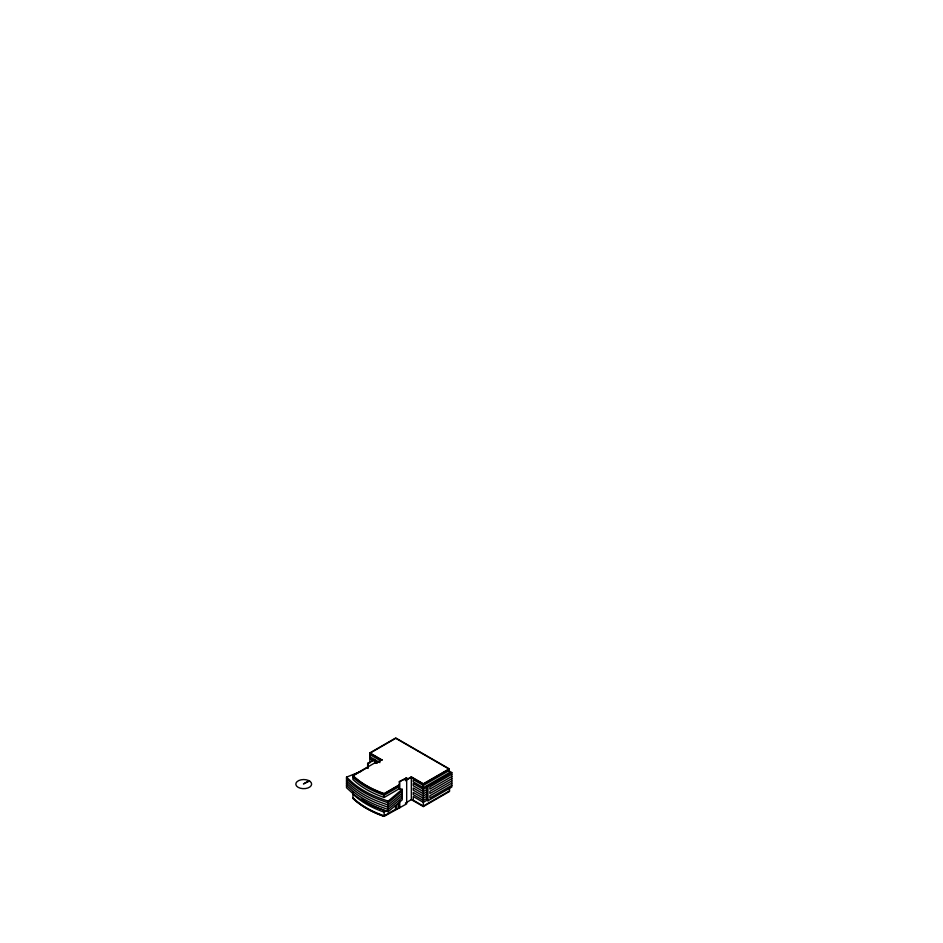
<?xml version="1.0" encoding="UTF-8"?>
<svg xmlns="http://www.w3.org/2000/svg" width="943" height="943" viewBox="0 0 943 943"><rect width="100%" height="100%" fill="white"/><g stroke="black" fill="none" stroke-linecap="round" stroke-linejoin="round"><path stroke-width="1.41" d="M361.523 771.185L346.529 777.138L346.505 787.711L352.128 792.851A94.937 54.812 0 0 0 379.18 808.481L388.092 811.723L388.103 801.161L402.225 789.291L399.313 788.702L384.155 797.46A90.952 52.513 0 0 1 352.918 779.425L352.918 775.535L375.008 762.781L375.88 763.276L381.844 759.834L375.88 763.276M402.225 790.965L388.103 802.823L379.18 799.581A94.937 54.812 0 0 1 352.128 783.963L346.505 778.812M402.225 793.193L388.103 805.051L379.18 801.809A94.937 54.812 0 0 1 352.128 786.191L346.505 781.04M402.225 795.409L388.103 807.267L379.18 804.025A94.937 54.812 0 0 1 352.128 788.407L346.505 783.256M402.225 797.637L388.103 809.495L379.18 806.253A94.937 54.812 0 0 1 352.128 790.635L346.505 785.484M388.103 811.711L402.225 799.853L402.225 789.291M309.009 780.721L303.434 783.939L309.563 781.052M369.868 762.922L369.868 752.915L395.754 737.968L449.233 768.84L449.233 772.73L423.336 787.676L413.282 781.865L413.282 779.649L423.336 785.448L449.233 770.502M405.384 780.639L411.348 777.197L423.336 784.116L449.233 769.17L395.754 738.298L369.868 753.245L381.844 760.164M367.652 767.614L367.652 763.417L374.583 759.41M367.652 763.417L375.008 759.669L375.008 762.781M368.088 767.107L352.918 775.865A90.952 52.513 0 0 0 384.155 793.9L399.313 785.142M399.313 788.702L399.313 781.7L406.681 777.951L406.681 803.849L384.155 816.355A91.601 52.891 0 0 1 352.918 798.32L352.918 792.203M399.313 781.7L406.681 777.951M405.384 780.309L411.348 776.867L423.336 783.786L449.233 768.84M352.918 775.535A90.952 52.513 0 0 0 384.155 793.57L399.313 784.812M399.313 786.486L384.155 795.232A90.952 52.513 0 0 1 352.918 777.197M427.957 786.344L451.827 772.565L451.827 787.004L427.957 800.796L426.802 800.124L426.802 785.672L427.957 786.344L427.957 800.796M386.665 810.674L384.155 812.123A90.952 52.513 0 0 1 352.918 794.089M426.802 787.346L423.336 789.338L413.282 783.539L413.282 785.755L423.336 791.566L426.802 789.562M451.827 774.227L429.878 786.898L429.878 789.114L451.827 776.454M405.384 803.094L411.348 799.652L423.336 806.571L449.516 791.46L449.516 788.454M426.802 791.79L423.336 793.794L413.282 787.983L413.282 790.199L423.336 796.01L426.802 794.006M451.827 778.67L429.878 791.342L429.878 793.57L451.827 780.898M426.802 796.234L423.336 798.238L413.282 792.426L413.282 794.654L423.336 800.454L426.802 798.462M451.827 783.114L429.878 795.786L429.878 798.014L451.827 785.342M427.073 800.183L423.336 802.352L413.282 796.54L413.282 800.206L423.336 806.017L449.516 790.894M388.092 801.161L379.18 797.919A94.937 54.812 0 0 1 352.128 782.301L346.505 777.15M448.385 770.572L451.827 772.565M369.868 752.915L381.844 759.834M369.868 754.577L379.923 760.388M369.868 756.805L379.923 762.616M369.868 758.467L377.412 762.828M423.336 783.786L423.336 806.571M411.348 776.867L411.348 799.652M406.244 777.704L406.244 780.816M399.749 781.947L399.749 788.949M399.749 800.902L399.749 807.845M399.313 802.045L399.313 807.597M398.842 807.88L398.842 803.648L396.909 804.768L396.909 808.988M395.471 805.593L395.471 809.271L384.155 815.801A90.952 52.513 0 0 1 352.918 797.766M384.155 793.57L384.155 797.46M368.088 763.665L368.088 768.451M352.918 798.32A90.952 52.513 0 0 0 384.155 816.355L384.155 810.237A90.952 52.513 0 0 1 361.582 799.181M309.304 780.875L308.526 780.486A7.898 4.562 0 0 0 296.008 783.114A7.898 4.562 0 0 0 305.426 788.56A7.898 4.562 0 0 0 309.988 781.323L309.304 780.875"/></g></svg>
